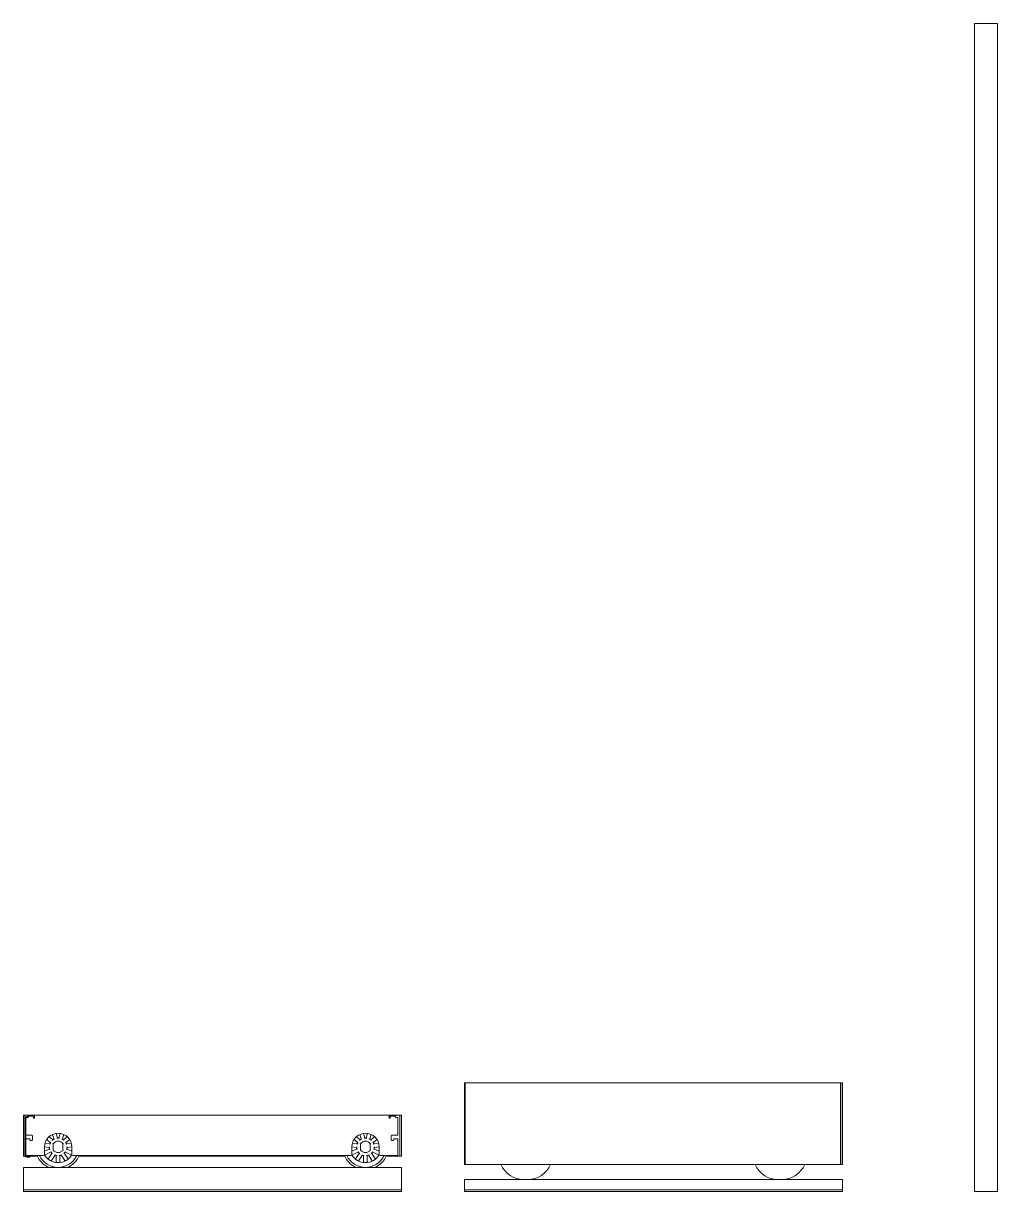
# Model space of a CAD drawing. Header units: millimetres. Extents: x -380 to 34475, y -4 to 3612.
# Drawn here: x 1563 to 3173, y 0 to 1932 of the extents above; entities that cross this region are included whole.
import ezdxf

# ---------------------------------------------------------------- set-up
doc = ezdxf.new("R2010")
doc.units = ezdxf.units.MM
doc.header["$LTSCALE"] = 0.5
doc.layers.add('Видимый контур (ГОСТ)', color=7, linetype='Continuous', lineweight=0)

# ---------------------------------------------------------------- blocks, each defined once
blk = doc.blocks.new('*U25')
at = {"layer": 'Видимый контур (ГОСТ)'}
for p, q in [((18.5, 126.5), (0, 126.5)), ((0, 58.5), (0, 126.5)), ((2.5, 126.5), (2.5, 121)), ((2.5, 121), (2.5, 60)), ((4, 93.5), (4, 122.5)), ((8, 122.5), (4, 122.5)), ((8, 124), (5.5, 124)), ((7.5, 126.3), (18.5, 126.3)), ((18.5, 125.8), (7.5, 125.8)), ((8, 122.5), (8, 123.8)), ((15.5, 124.7), (9, 124.7)), ((16.5, 123.8), (16.5, 122.5)), ((16.5, 122.2), (16.5, 122.5)), ((17.8, 121.5), (17.2, 121.5)), ((18.5, 122.5), (18.5, 126.5)), ((18.5, 126.5), (604.5, 126.5)), ((18.5, 122.5), (18.5, 122.2)), ((604.5, 126.5), (604.5, 122.5)), ((625, 126.5), (604.5, 126.5)), ((604.5, 126.3), (615.5, 126.3)), ((615.5, 125.8), (604.5, 125.8)), ((604.5, 122.2), (604.5, 122.5)), ((605.8, 121.5), (605.2, 121.5)), ((606.5, 122.5), (606.5, 123.8)), ((606.5, 122.5), (606.5, 122.2)), ((614, 124.7), (607.5, 124.7)), ((615, 123.8), (615, 122.5)), ((619, 122.5), (615, 122.5)), ((619, 122.5), (619, 93.5)), ((622.5, 58.5), (622.5, 126.5)), ((625, 126.5), (625, 58.5)), ((8, 93.5), (4, 93.5)), ((4, 87.5), (4, 93.5)), ((4, 59.5), (4, 87.5)), ((4, 87.5), (8, 87.5)), ((8, 93.5), (14, 93.5)), ((9.8, 87.5), (8, 87.5)), ((10.8, 85.5), (10.8, 86.5)), ((14, 84.5), (11.8, 84.5)), ((15, 92.5), (15, 85.5)), ((43.1, 79.1), (35.9, 80.1)), ((38.7, 86.3), (44.2, 81.5)), ((48.1, 86.1), (42.6, 90.9)), ((48.3, 94.6), (50.4, 87.5)), ((49.5, 68.9), (49.5, 79.1)), ((56.2, 89.2), (54.1, 96.2)), ((60.9, 96.2), (58.8, 89.2)), ((64.6, 87.5), (66.7, 94.6)), ((65.5, 79.1), (65.5, 68.9)), ((72.4, 90.9), (66.9, 86.1)), ((70.8, 81.5), (76.3, 86.3)), ((79.1, 80.1), (71.9, 79.1)), ((551.1, 79.1), (543.9, 80.1)), ((546.7, 86.3), (552.2, 81.5)), ((556.1, 86.1), (550.6, 90.9)), ((556.3, 94.6), (558.4, 87.5)), ((557.5, 68.9), (557.5, 79.1)), ((564.2, 89.2), (562.1, 96.2)), ((568.9, 96.2), (566.8, 89.2)), ((572.6, 87.5), (574.7, 94.6)), ((573.5, 79.1), (573.5, 68.9)), ((580.4, 90.9), (574.9, 86.1)), ((578.8, 81.5), (584.3, 86.3)), ((587.1, 80.1), (579.9, 79.1)), ((608, 85.5), (608, 92.5)), ((609, 93.5), (615, 93.5)), ((611.2, 84.5), (609, 84.5)), ((612.2, 86.5), (612.2, 85.5)), ((615, 87.5), (613.2, 87.5)), ((619, 93.5), (615, 93.5)), ((615, 87.5), (619, 87.5)), ((619, 87.5), (619, 59.5)), ((2.5, 58.5), (0, 58.5)), ((2.5, 60), (2.5, 58.5)), ((2.9, 58.5), (2.5, 58.5)), ((4, 59.5), (8, 59.5)), ((10.5, 58.5), (5.5, 58.5)), ((33, 59.5), (8, 59.5)), ((10.5, 58.5), (10.5, 57)), ((16, 58.5), (10.5, 58.5)), ((23.4, 58.5), (16, 58.5)), ((35, 74.2), (42.3, 73.2)), ((35, 61.5), (35, 74)), ((42.6, 70.5), (35, 67)), ((36.3, 61), (45.1, 65.1)), ((46.9, 63), (41.6, 54.9)), ((46.7, 51.6), (51.9, 59.8)), ((54.5, 59), (54.5, 49.3)), ((60.5, 49.3), (60.5, 59)), ((63.1, 59.8), (68.3, 51.6)), ((73.4, 54.9), (68.1, 63)), ((69.9, 65.1), (78.7, 61)), ((80, 67), (72.4, 70.5)), ((72.7, 73.2), (80, 74.2)), ((80, 74), (80, 61.5)), ((541, 59.5), (82, 59.5)), ((531.4, 58.5), (91.6, 58.5)), ((543, 74.2), (550.3, 73.2)), ((543, 61.5), (543, 74)), ((550.6, 70.5), (543, 67)), ((544.3, 61), (553.1, 65.1)), ((554.9, 63), (549.6, 54.9)), ((554.7, 51.6), (559.9, 59.8)), ((562.5, 59), (562.5, 49.3)), ((568.5, 49.3), (568.5, 59)), ((571.1, 59.8), (576.3, 51.6)), ((581.4, 54.9), (576.1, 63)), ((577.9, 65.1), (586.7, 61)), ((588, 67), (580.4, 70.5)), ((580.7, 73.2), (588, 74.2)), ((588, 74), (588, 61.5)), ((615, 59.5), (590, 59.5)), ((609, 58.5), (599.6, 58.5)), ((622.5, 58.5), (609, 58.5)), ((615, 59.5), (619, 59.5)), ((625, 58.5), (622.5, 58.5)), ((0, 0), (0, 40)), ((0, 40), (625, 40)), ((5.5, 57), (10.5, 57)), ((625, 40), (625, 3)), ((625, 3), (0, 3)), ((0, 0), (0, 3)), ((625, 0), (0, 0)), ((625, 3), (625, 0))]:
    blk.add_line(p, q, dxfattribs=at)
for centre, radius, start, end in [((5.5, 121), 3, 90, 180), ((7.5, 126.4), 0.625, 168.463, 270), ((7.5, 126.4), 0.125, 90, 270), ((17.2, 122.2), 0.7, 180, 270), ((17.8, 122.2), 0.7, 270, 0), ((605.2, 122.2), 0.7, 180, 270), ((605.8, 122.2), 0.7, 270, 0), ((615.5, 126.4), 0.625, 270, 11.537), ((615.5, 126.4), 0.125, 270, 90), ((9.8, 86.5), 1, 0, 90), ((11.8, 85.5), 1, 180, 270), ((14, 92.5), 1, 0, 90), ((14, 85.5), 1, 270, 0), ((57.5, 74), 22.5, 0, 180), ((43.2, 80.1), 1, 261.8182, 336.8629), ((57.5, 74), 14.5, 146.5046, 164.4045), ((43.6, 80.8), 1, 334.0462, 49.0909), ((57.5, 74), 14.5, 113.7773, 131.6772), ((48.8, 86.8), 1, 229.0909, 304.1357), ((57.5, 74), 9.5, 32.6369, 147.3631), ((49.4, 87.2), 1, 301.3189, 16.3636), ((57.5, 74), 14.5, 81.05, 98.95), ((57.1, 89.5), 1, 196.3636, 271.4084), ((57.9, 89.5), 1, 268.5916, 343.6364), ((57.5, 74), 14.5, 48.3228, 66.2227), ((65.6, 87.2), 1, 163.6364, 238.6811), ((66.2, 86.8), 1, 235.8643, 310.9091), ((57.5, 74), 14.5, 15.5955, 33.4954), ((71.4, 80.8), 1, 130.9091, 205.9538), ((71.8, 80.1), 1, 203.1371, 278.1818), ((565.5, 74), 22.5, 0, 180), ((551.2, 80.1), 1, 261.8182, 336.8629), ((565.5, 74), 14.5, 146.5046, 164.4045), ((551.6, 80.8), 1, 334.0462, 49.0909), ((565.5, 74), 14.5, 113.7773, 131.6772), ((556.8, 86.8), 1, 229.0909, 304.1357), ((565.5, 74), 9.5, 32.6369, 147.3631), ((557.4, 87.2), 1, 301.3189, 16.3636), ((565.5, 74), 14.5, 81.05, 98.95), ((565.1, 89.5), 1, 196.3636, 271.4084), ((565.9, 89.5), 1, 268.5916, 343.6364), ((565.5, 74), 14.5, 48.3228, 66.2227), ((573.6, 87.2), 1, 163.6364, 238.6811), ((574.2, 86.8), 1, 235.8643, 310.9091), ((565.5, 74), 14.5, 15.5955, 33.4954), ((579.4, 80.8), 1, 130.9091, 205.9538), ((579.8, 80.1), 1, 203.1371, 278.1818), ((609, 92.5), 1, 90, 180), ((609, 85.5), 1, 180, 270), ((611.2, 85.5), 1, 270, 0), ((613.2, 86.5), 1, 90, 180), ((5.5, 60), 3, 180, 270), ((5.5, 60), 1.5, 199.4712, 270), ((57.5, 74), 37.5, 202.7472, 245.0487), ((57.5, 74), 34, 205.2438, 334.7562), ((33, 61.5), 2, 270, 0), ((57.5, 74), 26, 209.8544, 330.1456), ((36.7, 60.1), 1, 114.5455, 213.7524), ((42.1, 72.2), 1, 6.7734, 81.8182), ((42.2, 71.4), 1, 294.5455, 9.5902), ((57.5, 74), 14.5, 179.2319, 197.1318), ((45.5, 64.1), 1, 39.5007, 114.5455), ((57.5, 74), 14.5, 211.9591, 229.8591), ((46, 63.6), 1, 327.2727, 42.3175), ((57.5, 74), 9.5, 212.6369, 327.3631), ((57.5, 74), 14.5, 244.6864, 262.5863), ((52.8, 59.2), 1, 72.228, 147.2727), ((53.5, 59), 1, 0, 75.0448), ((57.5, 74), 14.5, 277.4137, 295.3136), ((61.5, 59), 1, 104.9552, 180), ((62.2, 59.2), 1, 32.7273, 107.772), ((57.5, 74), 14.5, 310.1409, 328.0409), ((69, 63.6), 1, 137.6825, 212.7273), ((69.5, 64.1), 1, 65.4545, 140.4993), ((57.5, 74), 14.5, 342.8682, 0.7681), ((72.8, 71.4), 1, 170.4098, 245.4545), ((72.9, 72.2), 1, 98.1818, 173.2266), ((57.5, 74), 37.5, 294.9513, 337.2528), ((78.3, 60.1), 1, 326.2476, 65.4545), ((82, 61.5), 2, 180, 270), ((565.5, 74), 37.5, 202.7472, 245.0487), ((565.5, 74), 34, 205.2438, 334.7562), ((541, 61.5), 2, 270, 0), ((565.5, 74), 26, 209.8544, 330.1456), ((544.7, 60.1), 1, 114.5455, 213.7524), ((550.1, 72.2), 1, 6.7734, 81.8182), ((550.2, 71.4), 1, 294.5455, 9.5902), ((565.5, 74), 14.5, 179.2319, 197.1318), ((553.5, 64.1), 1, 39.5007, 114.5455), ((565.5, 74), 14.5, 211.9591, 229.8591), ((554, 63.6), 1, 327.2727, 42.3175), ((565.5, 74), 9.5, 212.6369, 327.3631), ((565.5, 74), 14.5, 244.6864, 262.5863), ((560.8, 59.2), 1, 72.228, 147.2727), ((561.5, 59), 1, 0, 75.0448), ((565.5, 74), 14.5, 277.4137, 295.3136), ((569.5, 59), 1, 104.9552, 180), ((570.2, 59.2), 1, 32.7273, 107.772), ((565.5, 74), 14.5, 310.1409, 328.0409), ((577, 63.6), 1, 137.6825, 212.7273), ((577.5, 64.1), 1, 65.4545, 140.4993), ((565.5, 74), 14.5, 342.8682, 0.7681), ((580.8, 71.4), 1, 170.4098, 245.4545), ((580.9, 72.2), 1, 98.1818, 173.2266), ((565.5, 74), 37.5, 294.9513, 337.2528), ((586.3, 60.1), 1, 326.2476, 65.4545), ((590, 61.5), 2, 180, 270), ((40.8, 55.4), 1, 228.0658, 327.2727), ((47.5, 51.1), 1, 147.2727, 246.4796), ((53.5, 49.3), 1, 260.7931, 0), ((61.5, 49.3), 1, 180, 279.2069), ((67.5, 51.1), 1, 293.5204, 32.7273), ((74.2, 55.4), 1, 212.7273, 311.9342), ((548.8, 55.4), 1, 228.0658, 327.2727), ((555.5, 51.1), 1, 147.2727, 246.4796), ((561.5, 49.3), 1, 260.7931, 0), ((569.5, 49.3), 1, 180, 279.2069), ((575.5, 51.1), 1, 293.5204, 32.7273), ((582.2, 55.4), 1, 212.7273, 311.9342)]:
    blk.add_arc(centre, radius, start, end, dxfattribs=at)
for points, knots in [([(8, 123.8), (8, 123.9), (8, 124), (8.1, 124.3), (8.2, 124.4), (8.4, 124.5), (8.5, 124.6), (8.7, 124.7), (8.9, 124.7), (9, 124.7)], [0.4647412, 0.4647412, 0.4647412, 0.4647412, 0.5029195, 0.5029195, 0.5410979, 0.5410979, 0.5787824, 0.5787824, 0.6164668, 0.6164668, 0.6164668, 0.6164668]), ([(15.5, 124.7), (15.6, 124.7), (15.8, 124.7), (16, 124.6), (16.1, 124.5), (16.3, 124.4), (16.4, 124.3), (16.5, 124), (16.5, 123.9), (16.5, 123.8)], [0.3082377, 0.3082377, 0.3082377, 0.3082377, 0.3459222, 0.3459222, 0.3836066, 0.3836066, 0.421785, 0.421785, 0.4599634, 0.4599634, 0.4599634, 0.4599634]), ([(606.5, 123.8), (606.5, 123.9), (606.5, 124), (606.6, 124.3), (606.7, 124.4), (606.9, 124.5), (607, 124.6), (607.2, 124.7), (607.4, 124.7), (607.5, 124.7)], [0.4647412, 0.4647412, 0.4647412, 0.4647412, 0.5029195, 0.5029195, 0.5410979, 0.5410979, 0.5787824, 0.5787824, 0.6164668, 0.6164668, 0.6164668, 0.6164668]), ([(614, 124.7), (614.1, 124.7), (614.3, 124.7), (614.5, 124.6), (614.6, 124.5), (614.8, 124.4), (614.9, 124.3), (615, 124), (615, 123.9), (615, 123.8)], [0.3082291, 0.3082291, 0.3082291, 0.3082291, 0.3459136, 0.3459136, 0.383598, 0.383598, 0.4217764, 0.4217764, 0.4599548, 0.4599548, 0.4599548, 0.4599548]), ([(48.5, 79.4), (48.5, 79.4), (48.5, 79.4), (48.6, 79.4), (48.6, 79.4), (48.8, 79.3), (48.8, 79.3), (49, 79.3), (49.1, 79.2), (49.3, 79.2), (49.4, 79.2), (49.5, 79.1), (49.5, 79.1), (49.5, 79.1), (49.5, 79.1), (49.5, 79.1)], [-0.3211098, -0.3211098, -0.3211098, -0.3211098, -0.3206401, -0.3206401, -0.2989072, -0.2989072, -0.2772249, -0.2772249, -0.237113, -0.237113, -0.1986342, -0.1986342, -0.1609853, -0.1609853, -0.1603659, -0.1603659, -0.1603659, -0.1603659]), ([(66.5, 79.4), (66.5, 79.4), (66.5, 79.4), (66.4, 79.4), (66.2, 79.3), (66, 79.3), (65.9, 79.2), (65.7, 79.2), (65.6, 79.2), (65.5, 79.1), (65.5, 79.1), (65.5, 79.1)], [-0.0004695, -0.0004695, -0.0004695, -0.0004695, 0, 0, 0.0419914, 0.0419914, 0.0832608, 0.0832608, 0.1228801, 0.1228801, 0.1603659, 0.1603659, 0.1603659, 0.1603659]), ([(556.5, 79.4), (556.5, 79.4), (556.5, 79.4), (556.6, 79.4), (556.6, 79.4), (556.8, 79.3), (556.8, 79.3), (557, 79.3), (557.1, 79.2), (557.3, 79.2), (557.4, 79.2), (557.5, 79.1), (557.5, 79.1), (557.5, 79.1), (557.5, 79.1), (557.5, 79.1)], [-0.3211098, -0.3211098, -0.3211098, -0.3211098, -0.3206401, -0.3206401, -0.2989072, -0.2989072, -0.2772249, -0.2772249, -0.237113, -0.237113, -0.1986342, -0.1986342, -0.1609853, -0.1609853, -0.1603659, -0.1603659, -0.1603659, -0.1603659]), ([(574.5, 79.4), (574.5, 79.4), (574.5, 79.4), (574.4, 79.4), (574.2, 79.3), (574, 79.3), (573.9, 79.2), (573.7, 79.2), (573.6, 79.2), (573.5, 79.1), (573.5, 79.1), (573.5, 79.1)], [-0.0004695, -0.0004695, -0.0004695, -0.0004695, 0, 0, 0.0419914, 0.0419914, 0.0832608, 0.0832608, 0.1228801, 0.1228801, 0.1603659, 0.1603659, 0.1603659, 0.1603659]), ([(48.5, 68.6), (48.5, 68.6), (48.5, 68.6), (48.6, 68.6), (48.8, 68.7), (49, 68.7), (49.1, 68.8), (49.3, 68.8), (49.4, 68.8), (49.5, 68.9), (49.5, 68.9), (49.5, 68.9)], [-0.0004695, -0.0004695, -0.0004695, -0.0004695, 0, 0, 0.0419914, 0.0419914, 0.0832608, 0.0832608, 0.1228801, 0.1228801, 0.1603659, 0.1603659, 0.1603659, 0.1603659]), ([(66.5, 68.6), (66.5, 68.6), (66.5, 68.6), (66.4, 68.6), (66.4, 68.6), (66.2, 68.7), (66.2, 68.7), (66, 68.7), (65.9, 68.8), (65.7, 68.8), (65.6, 68.8), (65.5, 68.9), (65.5, 68.9), (65.5, 68.9), (65.5, 68.9), (65.5, 68.9)], [-0.3211098, -0.3211098, -0.3211098, -0.3211098, -0.3206401, -0.3206401, -0.2989072, -0.2989072, -0.2772249, -0.2772249, -0.237113, -0.237113, -0.1986342, -0.1986342, -0.1609853, -0.1609853, -0.1603659, -0.1603659, -0.1603659, -0.1603659]), ([(556.5, 68.6), (556.5, 68.6), (556.5, 68.6), (556.6, 68.6), (556.8, 68.7), (557, 68.7), (557.1, 68.8), (557.3, 68.8), (557.4, 68.8), (557.5, 68.9), (557.5, 68.9), (557.5, 68.9)], [-0.0004695, -0.0004695, -0.0004695, -0.0004695, 0, 0, 0.0419914, 0.0419914, 0.0832608, 0.0832608, 0.1228801, 0.1228801, 0.1603659, 0.1603659, 0.1603659, 0.1603659]), ([(574.5, 68.6), (574.5, 68.6), (574.5, 68.6), (574.4, 68.6), (574.4, 68.6), (574.2, 68.7), (574.2, 68.7), (574, 68.7), (573.9, 68.8), (573.7, 68.8), (573.6, 68.8), (573.5, 68.9), (573.5, 68.9), (573.5, 68.9), (573.5, 68.9), (573.5, 68.9)], [-0.3211098, -0.3211098, -0.3211098, -0.3211098, -0.3206401, -0.3206401, -0.2989072, -0.2989072, -0.2772249, -0.2772249, -0.237113, -0.237113, -0.1986342, -0.1986342, -0.1609853, -0.1609853, -0.1603659, -0.1603659, -0.1603659, -0.1603659])]:
    blk.add_open_spline(points, degree=3, knots=knots, dxfattribs=at)
blk = doc.blocks.new('*U24')
at = {"layer": 'Видимый контур (ГОСТ)'}
for p, q in [((4.5, 180), (0, 180)), ((0, 45), (0, 180)), ((1.5, 178), (1.5, 47)), ((2.5, 180), (2.5, 179.7)), ((625, 180), (4.5, 180)), ((621.5, 47), (621.5, 178)), ((622.5, 45), (622.5, 180)), ((625, 180), (625, 45)), ((2.5, 45), (0, 45)), ((2.5, 45.3), (2.5, 45)), ((3.5, 45), (2.5, 45)), ((3.5, 45), (619.5, 45)), ((622.5, 45), (619.5, 45)), ((625, 45), (622.5, 45)), ((0, 0), (0, 20)), ((0, 20), (625, 20)), ((625, 20), (625, 0)), ((625, 3), (0, 3)), ((625, 0), (0, 0))]:
    blk.add_line(p, q, dxfattribs=at)
for centre, radius, start, end in [((3.5, 178), 2, 90, 180), ((619.5, 178), 2, 0, 90), ((3.5, 47), 2, 180, 270), ((98.2, 61), 41, 202.9697, 270), ((104.8, 61), 41, 270, 337.0303), ((518.2, 61), 41, 202.9697, 270), ((524.8, 61), 41, 270, 337.0303), ((619.5, 47), 2, 270, 0)]:
    blk.add_arc(centre, radius, start, end, dxfattribs=at)
blk = doc.blocks.new('*U23')
at = {"layer": 'Видимый контур (ГОСТ)'}
blk.add_lwpolyline([(0, 0), (38, 0), (38, 1932), (0, 1932)], close=True, dxfattribs=at)

msp = doc.modelspace()

# ---------------------------------------------------------------- block references
for name, p in [('*U23', (3135.4, 0)), ('*U24', (2291.9, 0)), ('*U25', (1562.9, 0))]:
    msp.add_blockref(name, p)

doc.saveas('drawing.dxf')
